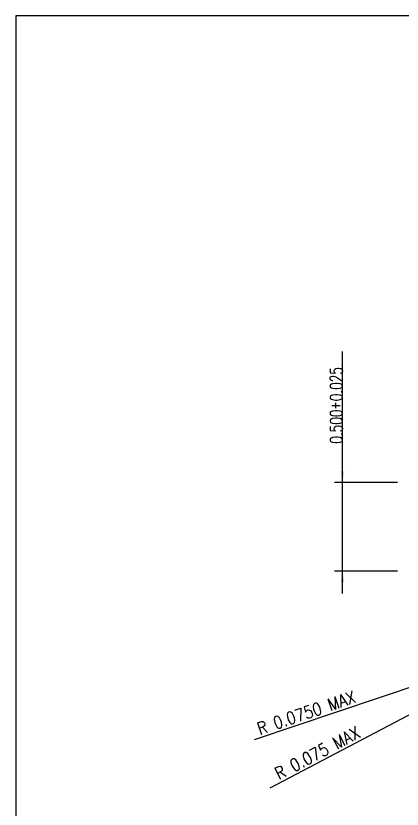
# Model space of a CAD drawing. Extents: x -105 to 405, y -68 to 126.
# Drawn here: x 361.719 to 363.898, y 121.843 to 126.321 of the extents above; entities that cross this region are included whole.
import ezdxf

# ---------------------------------------------------------------- set-up
doc = ezdxf.new("R2010")
doc.units = 0
doc.layers.add('3D', color=4, linetype='CONTINUOUS')
doc.layers.add('TEMPLATE', color=6, linetype='CONTINUOUS')
doc.styles.get("Standard").update_dxf_attribs({"font": 'ROMANS', "bigfont": 'EXTFONT2'})

msp = doc.modelspace()

# ---------------------------------------------------------------- linework, layer by layer
at = {"layer": '3D', "color": 7, "linetype": 'CONTINUOUS'}
for p, q in [((363.5609, 123.6874), (363.5609, 124.4271)), ((363.5609, 123.0604), (363.5609, 123.8144)), ((363.8721, 123.6874), (363.5152, 123.6874)), ((363.8721, 123.6874), (363.5152, 123.6874)), ((363.8721, 123.1874), (363.5152, 123.1874)), ((363.8721, 123.1874), (363.5152, 123.1874))]:
    msp.add_line(p, q, dxfattribs=at)
at = {"layer": '3D', "color": 1, "linetype": 'CONTINUOUS'}
for p, q in [((364.7769, 122.8124), (363.0636, 122.2341)), ((364.6269, 122.7374), (363.1515, 121.9627))]:
    msp.add_line(p, q, dxfattribs=at)
at = {"layer": '3D', "color": 7}
for points in [[(363.5715, 123.7509), (363.5503, 123.7509), (363.5609, 123.6874)], [(363.5503, 123.1239), (363.5715, 123.1239), (363.5609, 123.1874)]]:
    msp.add_solid(points, dxfattribs=at)
at = {"layer": 'TEMPLATE'}
msp.add_lwpolyline([(361.7188, 114.8924), (377.8115, 114.8924), (377.8115, 126.3211), (361.7188, 126.3211)], close=True, dxfattribs=at)

# ---------------------------------------------------------------- texts
at = {"layer": '3D', "color": 7, "insert": (363.5609, 124.1226), "char_height": 0.07, "attachment_point": 8, "rotation": 90}
msp.add_mtext('\\W0.714286;0.500\\M+1817D0.025', dxfattribs=at)
at = {"layer": '3D', "color": 1, "char_height": 0.07, "attachment_point": 8}
for s, insert, rotation in [('{\\W0.85714;R 0.0750 MAX}', (363.3687, 122.3545), 18.7), ('{\\W0.85714;R 0.075 MAX}', (363.4366, 122.1299), 27.7)]:
    msp.add_mtext(s, dxfattribs=dict(at, insert=insert, rotation=rotation))

doc.saveas('drawing.dxf')
